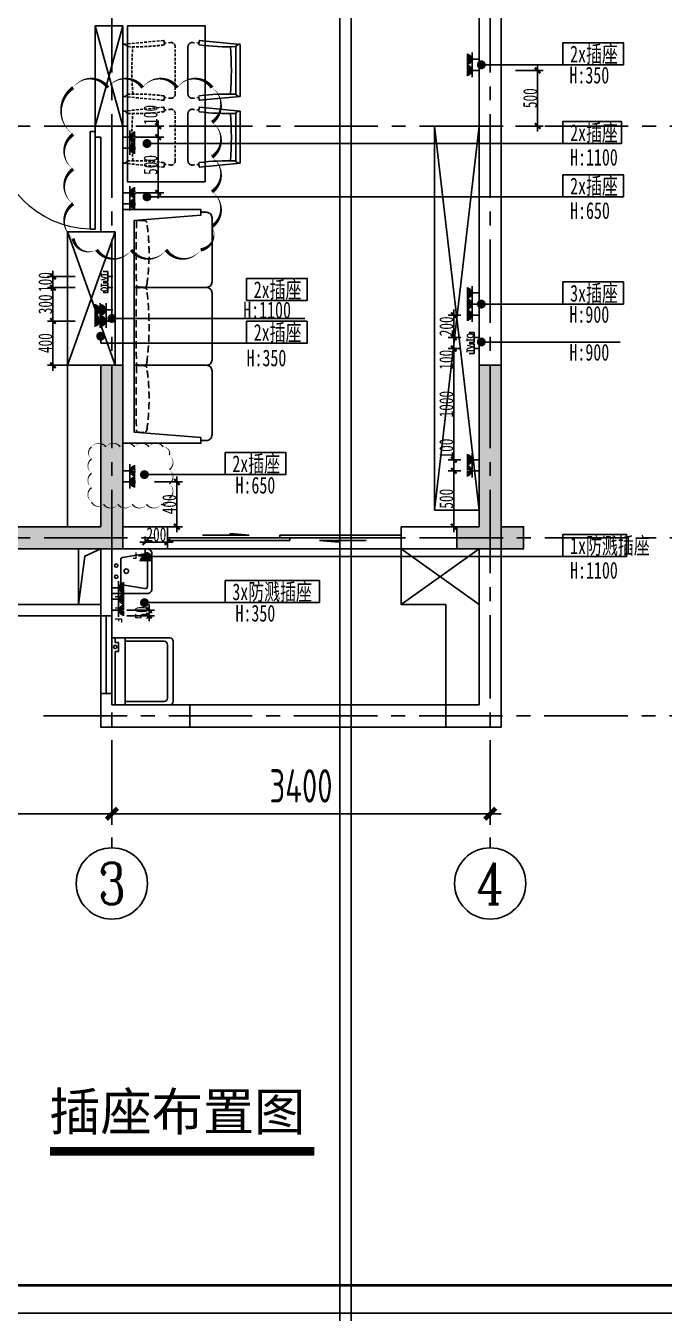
# Model space of a CAD drawing. Header units: millimetres. Extents: x -133666 to 880576, y -269375 to 86941.
# Drawn here: x 29100 to 34838, y -186999 to -175430 of the extents above; entities that cross this region are included whole.
import ezdxf
from ezdxf.enums import TextEntityAlignment as Align

# ---------------------------------------------------------------- set-up
doc = ezdxf.new("R2010")
doc.units = ezdxf.units.MM
doc.header["$LTSCALE"] = 1000
for name, pattern in [('CENTER', [50.8, 31.75, -6.35, 6.35, -6.35]), ('CENTER2', [1.125, 0.75, -0.125, 0.125, -0.125]), ('DASH', [0.35, 0.25, -0.1]), ('DASHED', [19.05, 12.7, -6.35]), ('TRATTEGGIATA2', [0.375, 0.25, -0.125])]:
    doc.linetypes.add(name, pattern=pattern)
doc.layers.get('0').update_dxf_attribs({"linetype": 'CONTINUOUS'})
doc.layers.get('Defpoints').update_dxf_attribs({"color": 6, "linetype": 'CONTINUOUS'})
for name, color, linetype in [('6#轴网(1-4)20181120$0$11 12 17 18 19 20 21 22-ZW$0$AXIS_轴号_A', 8, 'CONTINUOUS'), ('6#轴网(1-4)20181120$0$11 12 17 18 19 20 21 22-ZW$0$AXIS_轴文_A', 8, 'CONTINUOUS'), ('6#轴网(1-4)20181120$0$AXIS_TEXT', 8, 'CONTINUOUS'), ('A-FUR', 8, 'CONTINUOUS'), ('A-Lvtry', 5, 'CONTINUOUS'), ('A-洞口', 105, 'CONTINUOUS'), ('AE-FLOR', 151, 'CONTINUOUS'), ('AXIS', 253, 'CENTER'), ('BORDER', 7, 'CONTINUOUS'), ('DIM', 3, 'CONTINUOUS'), ('M-机电点位(布局空间)', 7, 'CONTINUOUS'), ('P-活动家具', 146, 'CONTINUOUS'), ('PUB_HATCH', 8, 'CONTINUOUS'), ('PUB_TEXT', 7, 'CONTINUOUS'), ('WALL', 2, 'CONTINUOUS'), ('WINDOW', 4, 'CONTINUOUS'), ('剪力墙', 6, 'CONTINUOUS'), ('家具', 8, 'CONTINUOUS'), ('栏杆', 142, 'CONTINUOUS')]:
    doc.layers.add(name, color=color, linetype=linetype)
doc.layers.add('S-ANNO-REVS', color=1, linetype='CONTINUOUS', true_color=0xff0000, plot=False)
doc.styles.add('6#轴网(1-4)20181120$0$11 12 17 18 19 20 21 22-ZW$0$_TCH_AXIS', font='COMPLEX', dxfattribs={"bigfont": 'GBCBIG'})
doc.styles.add('6#轴网(1-4)20181120$0$COMPLEX', font='COMPLEX')
doc.styles.add('DIM', font='', dxfattribs={"width": 0.7})
doc.styles.add('HZ', font='romans.shx', dxfattribs={"width": 0.9, "bigfont": 'bzhz.shx'})
doc.styles.add('ZZ', font='tssdeng.shx', dxfattribs={"width": 0.7, "bigfont": 'tssdchn.shx'})
doc.styles.add('黑体', font='simhei.ttf')
doc.styles.get('DIM').set_extended_font_data('SimSun')
doc.dimstyles.new('TSSD_100_100', dxfattribs={"dimtxt": 300, "dimasz": 100, "dimexe": 100, "dimexo": 250, "dimgap": 100, "dimtad": 1, "dimdec": 0, "dimzin": 0, "dimdsep": 46, "dimtxsty": 'ZZ', "dimblk": 'ARCHTICK', "dimcen": 0, "dimdle": 100, "dimclrd": 256, "dimclrt": 7, "dimadec": 0, "dimazin": 0, "dimtfac": 1, "dimtdec": 0, "dimtix": 1, "dimtmove": 2, "dimatfit": 3, "dimfxl": 0, "dimtolj": 1, "dimtzin": 0, "dimarcsym": 0})
doc.dimstyles.new('金螳螂1-50', dxfattribs={"dimscale": 50, "dimtxt": 2.5, "dimasz": 1, "dimexe": 1, "dimexo": 1, "dimgap": 0.1, "dimtad": 1, "dimdec": 0, "dimrnd": 5, "dimzin": 0, "dimdsep": 46, "dimtxsty": 'DIM', "dimblk": 'ARCHTICK', "dimcen": 2, "dimdle": 1, "dimclrd": 254, "dimclre": 254, "dimclrt": 30, "dimadec": 0, "dimazin": 0, "dimtfac": 1, "dimtdec": 0, "dimtix": 1, "dimtmove": 2, "dimatfit": 3, "dimldrblk": 'A', "dimfxl": 0, "dimtolj": 1, "dimtzin": 0, "dimarcsym": 0})

# ---------------------------------------------------------------- blocks, each defined once
blk = doc.blocks.new('6#轴网(1-4)20181120$0$_AXISO')
at = {"color": 8}
blk.add_circle((0, 0), 0.5, dxfattribs=at)
at = {"layer": '6#轴网(1-4)20181120$0$AXIS_TEXT', "color": 8, "style": '6#轴网(1-4)20181120$0$COMPLEX', "width": 1.041667}
blk.add_attdef('A', text='', height=0.56, dxfattribs=at).set_placement((-0.25, -0.28), (0.25, -0.28), align=Align.FIT)
blk = doc.blocks.new('_ArchTick')
at = {"color": 0, "linetype": 'ByBlock', "const_width": 0.4}
blk.add_lwpolyline([(-0.5, -0.5), (0.5, 0.5)], dxfattribs=at)
blk = doc.blocks.new('*D345')
at = {"layer": 'Defpoints', "color": 0}
for p in [(3400, -1600), (0, -1725), (3400, -2379)]:
    blk.add_point(p, dxfattribs=at)
at = {"layer": 'DIM', "color": 0, "lineweight": -2}
for p, q in [((3400, -1850), (3400, -2479)), ((0, -1975), (0, -2479))]:
    blk.add_line(p, q, dxfattribs=at)
at = {"layer": 'DIM', "lineweight": -2}
blk.add_line((-100, -2379), (3500, -2379), dxfattribs=at)
at = {"layer": 'DIM', "lineweight": -2, "xscale": 100, "yscale": 100, "zscale": 100, "rotation": 180}
blk.add_blockref('_ArchTick', (0, -2379), dxfattribs=at)
at = {"layer": 'DIM', "lineweight": -2, "xscale": 100, "yscale": 100, "zscale": 100}
blk.add_blockref('_ArchTick', (3400, -2379), dxfattribs=at)
at = {"layer": 'DIM', "color": 7, "insert": (1700, -2129), "char_height": 300, "attachment_point": 5, "style": 'ZZ'}
blk.add_mtext('\\A1;3400', dxfattribs=at)
blk = doc.blocks.new('*D346')
at = {"layer": 'Defpoints', "color": 0}
for p in [(3400, -1600), (6800, -1600), (6800, -2379)]:
    blk.add_point(p, dxfattribs=at)
at = {"layer": 'DIM', "color": 0, "lineweight": -2}
for p, q in [((3400, -1850), (3400, -2479)), ((6800, -1850), (6800, -2479))]:
    blk.add_line(p, q, dxfattribs=at)
at = {"layer": 'DIM', "lineweight": -2}
blk.add_line((3300, -2379), (6900, -2379), dxfattribs=at)
at = {"layer": 'DIM', "lineweight": -2, "xscale": 100, "yscale": 100, "zscale": 100, "rotation": 180}
blk.add_blockref('_ArchTick', (3400, -2379), dxfattribs=at)
at = {"layer": 'DIM', "lineweight": -2, "xscale": 100, "yscale": 100, "zscale": 100}
blk.add_blockref('_ArchTick', (6800, -2379), dxfattribs=at)
at = {"layer": 'DIM', "color": 7, "insert": (5100, -2129), "char_height": 300, "attachment_point": 5, "style": 'ZZ'}
blk.add_mtext('\\A1;3400', dxfattribs=at)
blk = doc.blocks.new('A$C68CA6050')
blk.add_wipeout([(0, 850), (2100, 850), (2100, 150), (2075, 150), (2075, 100), (2072, 83), (2060, 65), (2040, 52), (2025, 50), (1450, 50), (1437, 52), (1423, 58), (1415, 65), (1407, 74), (1403, 82), (1400, 100), (1398, 86), (1395, 79), (1391, 71), (1380, 60), (1364, 52), (1350, 50), (750, 50), (733, 53), (725, 57), (715, 65), (708, 73), (703, 82), (701, 89), (700, 100), (698, 86), (694, 77), (691, 71), (685, 65), (677, 58), (670, 54), (650, 50), (641, 50), (75, 50), (58, 53), (40, 65), (32, 75), (26, 89), (25, 100), (25, 150), (0, 150)]).translate(0, 0, 0).dxf.layer = 'P-活动家具'
at = {"layer": 'P-活动家具', "elevation": 0}
blk.add_lwpolyline([(1050, 50), (1043, 50), (750, 50, -0.414214), (700, 100, -0.414214), (650, 50), (75, 50, -0.414214), (25, 100), (25, 150), (0, 150), (0, 850), (1050, 850), (2100, 850), (2100, 150), (2075, 150), (2075, 100, -0.414214), (2025, 50), (1450, 50, -0.414214), (1400, 100, -0.414214), (1350, 50), (1057, 50)], format="xyb", close=True, dxfattribs=at)
for points in [[(0, 850), (2100, 850), (2100, 150), (2050, 150), (2000, 750), (100, 750), (50, 150), (0, 150), (0, 850)], [(700, 100), (700, 750)], [(1400, 100), (1400, 750)]]:
    blk.add_lwpolyline(points, dxfattribs=at)
at = {"layer": 'P-活动家具', "color": 251, "linetype": 'DASHED', "ltscale": 0.005, "elevation": 0}
for points in [[(103, 729, -0.008996), (692, 729, -0.12873), (695, 650, -0.310462), (679, 636, -0.072657), (116, 636, -0.310462), (101, 650, -0.12873), (103, 729, -0.746294)], [(1392, 729, 0.007743), (708, 729, 0.12873), (705, 650, 0.310462), (721, 636, 0.062134), (1379, 636, 0.310462), (1395, 650, 0.12873), (1392, 729, 0.746294)], [(1996, 729, 0.009023), (1409, 729, 0.12873), (1406, 650, 0.310462), (1422, 636, 0.072882), (1983, 636, 0.310462), (1999, 650, 0.12873), (1996, 729, 0.746294)]]:
    blk.add_lwpolyline(points, format="xyb", dxfattribs=at)
blk = doc.blocks.new('$DorLib2D$00000131')
at = {"color": 0, "linetype": 'Continuous'}
for p, q in [((0.15, 0.125), (0.2319, 0.1973)), ((0.2319, 0.1973), (0.2319, 0.125)), ((-0.5, 0.125), (-0.5, 0)), ((0.0192, 0.125), (-0.5, 0.125)), ((0.0192, 0), (0.0192, 0.125)), ((0.35, 0.125), (0.15, 0.125)), ((-0.5, 0), (0.0192, 0)), ((-0.024, 0), (0.5, 0)), ((-0.024, -0.125), (-0.024, 0)), ((0.5, 0), (0.5, -0.125)), ((-0.35, -0.125), (-0.15, -0.125)), ((-0.2319, -0.1973), (-0.2319, -0.125)), ((-0.15, -0.125), (-0.2319, -0.1973)), ((0.5, -0.125), (-0.024, -0.125))]:
    blk.add_line(p, q, dxfattribs=at)
blk = doc.blocks.new('$DorLib2D$00000001')
for p, q in [((0.45, 0.975), (0.5, 0.975)), ((0.45, 0), (0.45, 0.975)), ((0.5, 0), (0.5, 0.975)), ((0.5, 0), (0.45, 0))]:
    blk.add_line(p, q)
at = {"lineweight": 13}
blk.add_arc((0.475, 0), 0.975, 91.4693, 180, dxfattribs=at)
blk = doc.blocks.new('B20190310213323')
at = {"layer": 'PUB_HATCH'}
for points in [[(3400, 200), (3400, 1650), (3600, 1650), (3600, 0), (2500, 0), (2500, 200)], [(6600, 0), (6600, 200), (6800, 200), (6800, 1650), (7000, 1650), (7000, 200), (7200, 200), (7200, 0)]]:
    blk.add_hatch(color=256, dxfattribs=at).paths.add_polyline_path(points)
at = {"layer": 'A-洞口'}
blk.add_lwpolyline([(3200, 0), (3200, -500), (3400, -500), (3400, 0)], close=True, dxfattribs=at)
blk.add_lwpolyline([(3400, 0), (3257, -66), (3200, -500)], dxfattribs=at)
at = {"layer": 'AE-FLOR'}
for points in [[(3400, -600), (3400, -1300)], [(3500, -1300), (3500, -600)], [(6500, -1400), (4200, -1400)], [(6500, -1600), (4200, -1600)]]:
    blk.add_lwpolyline(points, dxfattribs=at)
at = {"layer": 'WALL'}
for p, q in [((3530, 2850), (3530, 1650)), ((3600, 2850), (3600, 1650))]:
    blk.add_line(p, q, dxfattribs=at)
for points in [[(7000, 100), (7000, 9000), (6700, 9000), (6700, 8800), (6800, 8800), (6800, 200), (6100, 200), (6100, 0), (6800, 0), (6800, -1400), (6500, -1400), (6500, -1600), (7000, -1600)], [(3500, -1400), (3500, -1300), (3400, -1300), (3400, -1600), (4200, -1600), (4200, -1400)]]:
    blk.add_lwpolyline(points, close=True, dxfattribs=at)
for points in [[(3400, 2850), (3400, 3700), (3350, 3700), (3350, 3800), (3600, 3800), (3600, 2850)], [(3530, 2850), (3400, 2850), (3400, 2850)], [(3600, 1650), (3600, 200), (4000, 200), (4000, 0), (3500, 0), (3500, -600), (3400, -600), (3400, 0), (2500, 0), (2500, 0), (2500, 200), (2500, 200), (2500, 200), (3400, 200), (3400, 1650)], [(3400, 1650), (3530, 1650)]]:
    blk.add_lwpolyline(points, dxfattribs=at)
at = {"layer": 'WINDOW'}
blk.add_line((6100, 0), (4000, 0), dxfattribs=at)
at = {"layer": '剪力墙', "elevation": 0}
blk.add_lwpolyline([(3400, 200), (3400, 1650), (3600, 1650), (3600, 0), (2500, 0), (2500, 200)], close=True, dxfattribs=at)
for points in [[(6600, 0), (6600, 200), (6800, 200), (6800, 1650), (7000, 1650), (7000, 200), (7200, 200), (7200, 0), (6600, 0), (7000, 0)], [(3600, 200), (3600, 200)]]:
    blk.add_lwpolyline(points, dxfattribs=at)
at = {"layer": '栏杆'}
for points in [[(3400, -500), (2200, -500)], [(3400, -600), (2200, -600)]]:
    blk.add_lwpolyline(points, dxfattribs=at)
at = {"layer": 'WINDOW', "xscale": -900, "yscale": 900, "zscale": -900, "rotation": 180}
blk.add_blockref('$DorLib2D$00000001', (2900, 3750), dxfattribs=at)
at = {"layer": 'WINDOW', "xscale": -2100, "yscale": 200, "zscale": 2100}
blk.add_blockref('$DorLib2D$00000131', (5050, 100), dxfattribs=at)
blk = doc.blocks.new('chair4')
at = {"linetype": 'DASH', "ltscale": 200}
for p, q in [((-426, 250), (-410, 249)), ((-470, 211), (-470, -211)), ((-426, -250), (-410, -249))]:
    blk.add_line(p, q, dxfattribs=at)
at = {"ltscale": 20}
for p, q in [((-389, 247), (-372, 245)), ((-365, 269), (0, 234)), ((0, 234), (0, -234)), ((-40, 214), (-40, -214)), ((-389, -247), (-372, -245)), ((-365, -269), (0, -234))]:
    blk.add_line(p, q, dxfattribs=at)
at = {"linetype": 'DASH', "ltscale": 200, "extrusion": (0, 0, -1)}
for centre, start_param, end_param in [((-430, 211), 3.926991, 5.586837), ((-430, -211), 2.267145, 3.926991)]:
    blk.add_ellipse(centre, major_axis=(28.3, 28.3), ratio=1, start_param=start_param, end_param=end_param, dxfattribs=at)
at = {"ltscale": 20, "extrusion": (0, 0, -1)}
for centre, major_axis, ratio, start_param, end_param in [((-366, 237), (5.66, -5.66), 1, 0.914477, 2.702691), ((-440, 264), (50.3, 50.3), 1, 0.774487, 1.131895), ((-365, 265), (2.83, 2.83), 1, 3.91608, 5.586837), ((-6, 198), (26.3, 26.3), 1, 4.375488, 5.671939), ((-125, 1886), (-1792, 85), 0.932857, 4.621064, 4.803714), ((-2033, -2), (-3, 2384), 0.819086, 1.481782, 1.659811), ((-366, -237), (5.66, 5.66), 1, 3.580494, 5.368708), ((-125, -1886), (1792, 85), 0.932857, 4.621064, 4.803714), ((-6, -198), (26.3, 26.3), 1, 2.182042, 3.478494), ((-440, -264), (50.3, -50.3), 1, -1.131895, -0.774487), ((-365, -265), (2.83, -2.83), 1, 0.696349, 2.367105)]:
    blk.add_ellipse(centre, major_axis=major_axis, ratio=ratio, start_param=start_param, end_param=end_param, dxfattribs=at)
blk = doc.blocks.new('222')
at = {"linetype": 'TRATTEGGIATA2', "ltscale": 0.1}
for p, q in [((131, 375), (166, 740)), ((669, 375), (634, 740)), ((731, 375), (766, 740)), ((1269, 375), (1234, 740)), ((153, 351), (155, 368)), ((647, 351), (645, 368)), ((753, 351), (755, 368)), ((1247, 351), (1245, 368)), ((150, 314), (151, 330)), ((189, 270), (611, 270)), ((650, 314), (649, 330)), ((750, 314), (751, 330)), ((789, 270), (1211, 270)), ((1250, 314), (1249, 330))]:
    blk.add_line(p, q, dxfattribs=at)
at = {"ltscale": 20}
for p, q in [((166, 740), (634, 740)), ((186, 700), (614, 700)), ((766, 740), (1234, 740)), ((786, 700), (1214, 700))]:
    blk.add_line(p, q, dxfattribs=at)
blk.add_lwpolyline([(0, 0), (1400, 0), (1400, 700), (0, 700)], close=True)
at = {"ltscale": 20, "extrusion": (0, 0, -1)}
for centre, start_param, end_param in [((202, 734), 4.375488, 5.671939), ((598, 734), 2.182042, 3.478494), ((802, 734), 4.375488, 5.671939), ((1198, 734), 2.182042, 3.478494)]:
    blk.add_ellipse(centre, major_axis=(-26.3, 26.3), ratio=1, start_param=start_param, end_param=end_param, dxfattribs=at)
at = {"linetype": 'TRATTEGGIATA2', "ltscale": 0.1, "extrusion": (0, 0, -1)}
for centre, major_axis, ratio, start_param, end_param in [((-1486, 615), (85, 1792), 0.932857, 1.479471, 1.662121), ((2286, 615), (-85, 1792), 0.932857, 4.621064, 4.803714), ((-886, 615), (85, 1792), 0.932857, 1.479471, 1.662121), ((2886, 615), (-85, 1792), 0.932857, 4.621064, 4.803714), ((402, -1293), (2384, 3), 0.819086, 4.623375, 4.801403), ((1002, -1293), (2384, 3), 0.819086, 4.623375, 4.801403), ((135, 375), (-2.83, 2.83), 1, 3.91608, 5.586837), ((136, 300), (-50.3, 50.3), 1, 0.774487, 1.131895), ((163, 374), (5.66, 5.66), 1, 0.914477, 2.702691), ((637, 374), (-5.66, 5.66), 1, 3.580494, 5.368708), ((664, 300), (50.3, 50.3), 1, -1.131895, -0.774487), ((665, 375), (2.83, 2.83), 1, 0.696349, 2.367105), ((735, 375), (-2.83, 2.83), 1, 3.91608, 5.586837), ((736, 300), (-50.3, 50.3), 1, 0.774487, 1.131895), ((763, 374), (5.66, 5.66), 1, 0.914477, 2.702691), ((1237, 374), (-5.66, 5.66), 1, 3.580494, 5.368708), ((1264, 300), (50.3, 50.3), 1, -1.131895, -0.774487), ((1265, 375), (2.83, 2.83), 1, 0.696349, 2.367105), ((189, 310), (-28.3, 28.3), 1, 3.926991, 5.586837), ((611, 310), (-28.3, 28.3), 1, 2.267145, 3.926991), ((789, 310), (-28.3, 28.3), 1, 3.926991, 5.586837), ((1211, 310), (-28.3, 28.3), 1, 2.267145, 3.926991)]:
    blk.add_ellipse(centre, major_axis=major_axis, ratio=ratio, start_param=start_param, end_param=end_param, dxfattribs=at)
at = {"xscale": -1, "rotation": 90}
for p in [(400, -314), (1000, -314)]:
    blk.add_blockref('chair4', p, dxfattribs=at)
blk = doc.blocks.new('__附着_A10-SGT-95户型_TEN24QEP_设计区$0$A-Toilet-9')
for p, q in [((-300, 0), (-300, 520)), ((-270, 550), (270, 550)), ((-270, 120), (-270, 470)), ((-240, 500), (240, 500)), ((270, 120), (270, 470)), ((300, 0), (300, 520)), ((-300, 120), (300, 120)), ((-300, 30), (180, 30)), ((-300, 0), (300, 0)), ((180, 60), (260, 60)), ((180, 30), (180, 60)), ((260, 30), (260, 60)), ((260, 30), (300, 30))]:
    blk.add_line(p, q)
blk.add_circle((220, 30), 15)
for centre, start, end in [((-270, 520), 90, 180), ((-240, 470), 90, 180), ((240, 470), 0, 90), ((270, 520), 0, 90)]:
    blk.add_arc(centre, 30, start, end)
blk = doc.blocks.new('__附着_A10-SGT-95户型_TEN24QEP_设计区$0$A-Kitchen-9')
at = {"ltscale": 0.6}
blk.add_line((400, -320), (400, 0), dxfattribs=at)
blk.add_lwpolyline([(400, 0), (0, 0), (0, -320, 0.414214), (40, -360), (360, -360, 0.414214), (400, -320)], format="xyb", dxfattribs=at)
blk.add_lwpolyline([(400, 0), (0, 0), (0, -320, 0.414214), (40, -360), (360, -360, 0.414214), (400, -320)], format="xyb", dxfattribs=at)
blk.add_lwpolyline([(323, -97), (356, -297, -0.463455), (336, -320), (64, -320, -0.463455), (44, -297), (77, -97, -0.366629), (97, -80), (303, -80, -0.366629)], format="xyb", close=True, dxfattribs=at)
blk.add_lwpolyline([(323, -97), (356, -297, -0.463455), (336, -320), (64, -320, -0.463455), (44, -297), (77, -97, -0.366629), (97, -80), (303, -80, -0.366629)], format="xyb", close=True, dxfattribs=at)
for centre, radius in [((150, -40), 15), ((200, -130), 20), ((250, -40), 15)]:
    blk.add_circle(centre, radius, dxfattribs=at)
blk = doc.blocks.new('B20190319225928')
at = {"layer": 'BORDER'}
blk.add_lwpolyline([(0, 0), (0, 29700), (42000, 29700), (42000, 0)], close=True, dxfattribs=at)
at = {"layer": 'BORDER', "const_width": 50}
blk.add_lwpolyline([(2500, 500), (2500, 29200), (41500, 29200), (41500, 500)], close=True, dxfattribs=at)
blk = doc.blocks.new('墙面安装电脑信息插座')
at = {"linetype": 'Continuous'}
for p, q in [((-40, 80), (-40, 40)), ((-40, 40), (40, 40)), ((0, 40), (0, 0)), ((40, 80), (40, 40))]:
    blk.add_line(p, q, dxfattribs=at)
at = {"style": 'HZ', "width": 0.8}
blk.add_text('TO', height=50, dxfattribs=at).set_placement((0, 70), align=Align.MIDDLE)
blk = doc.blocks.new('墙面安装电视插座')
at = {"linetype": 'Continuous'}
for p, q in [((-40, 80), (-40, 40)), ((-40, 40), (40, 40)), ((0, 40), (0, 0)), ((40, 80), (40, 40))]:
    blk.add_line(p, q, dxfattribs=at)
at = {"style": 'HZ', "width": 0.8}
blk.add_text('TV', height=50, dxfattribs=at).set_placement((0, 70), align=Align.MIDDLE)
blk = doc.blocks.new('二极 三极单相插座  暗装')
for p, q in [((-54, 55), (54, 55)), ((0, 55), (0, 0))]:
    blk.add_line(p, q)
at = {"const_width": 47.2}
blk.add_lwpolyline([(24, 101, -0.414214), (0, 78, -0.414214), (-24, 101, -0.414214)], format="xyb", dxfattribs=at)
blk = doc.blocks.new('墙面防潮插座 暗装')
for p, q in [((-54, 55), (54, 55)), ((0, 55), (0, 0))]:
    blk.add_line(p, q)
at = {"const_width": 47.2}
blk.add_lwpolyline([(24, 101, -0.414214), (0, 78, -0.414214), (-24, 101, -0.414214)], format="xyb", dxfattribs=at)
at = {"style": 'HZ', "width": 0.9}
blk.add_text('F', height=50, dxfattribs=at).set_placement((83, 53), align=Align.MIDDLE)
blk = doc.blocks.new('*D841')
at = {"layer": 'Defpoints', "color": 0}
for p in [(29974, -179529), (30458, -179529), (29974, -179931)]:
    blk.add_point(p, dxfattribs=at)
at = {"layer": 'DIM', "color": 254, "lineweight": -2}
for p, q in [((30258, -179529), (30508, -179529)), ((30458, -179981), (30458, -179479)), ((30258, -179931), (30508, -179931))]:
    blk.add_line(p, q, dxfattribs=at)
at = {"layer": 'DIM', "color": 254, "lineweight": -2, "xscale": 50, "yscale": 50, "zscale": 50}
for p, rotation in [((30458, -179529), 90), ((30458, -179931), 270)]:
    blk.add_blockref('_ArchTick', p, dxfattribs=dict(at, rotation=rotation))
at = {"layer": 'DIM', "color": 30, "insert": (30390, -179730), "char_height": 125, "attachment_point": 5, "rotation": 90, "style": 'DIM'}
blk.add_mtext('\\A1;400', dxfattribs=at)
blk = doc.blocks.new('A')
for p, q in [((-0.37, 0), (-2.13, 0)), ((-1.44, 1.15), (-1.09, 1.44)), ((-1.44, 1.15), (-0.37, 0)), ((-1.44, -1.15), (-0.37, 0)), ((-1.09, 1.44), (0, 0)), ((-1.09, -1.44), (0, 0)), ((-1.44, -1.15), (-1.09, -1.44))]:
    blk.add_line(p, q)
for points in [[(-1.44, 1.15), (-1.09, 1.44), (-0.37, 0), (0, 0)], [(-1.44, -1.15), (-1.09, -1.44), (-0.37, 0), (0, 0)]]:
    blk.add_solid(points)
blk = doc.blocks.new('*D842')
at = {"layer": 'Defpoints', "color": 0}
for p in [(32947, -179429), (33061, -179429), (32974, -179931)]:
    blk.add_point(p, dxfattribs=at)
at = {"layer": 'DIM', "color": 254, "lineweight": -2}
for p, q in [((32947, -179981), (32947, -179379)), ((33011, -179429), (32897, -179429)), ((32947, -179931), (32897, -179931))]:
    blk.add_line(p, q, dxfattribs=at)
at = {"layer": 'DIM', "color": 254, "lineweight": -2, "xscale": 50, "yscale": 50, "zscale": 50}
for p, rotation in [((32947, -179429), 90), ((32947, -179931), 270)]:
    blk.add_blockref('_ArchTick', p, dxfattribs=dict(at, rotation=rotation))
at = {"layer": 'DIM', "color": 30, "insert": (32880, -179680), "char_height": 125, "attachment_point": 5, "rotation": 90, "style": 'DIM'}
blk.add_mtext('\\A1;500', dxfattribs=at)
blk = doc.blocks.new('*D843')
at = {"layer": 'Defpoints', "color": 0}
for p in [(32947, -179329), (33061, -179329), (33061, -179429)]:
    blk.add_point(p, dxfattribs=at)
at = {"layer": 'DIM', "color": 254, "lineweight": -2}
for p, q in [((32947, -179479), (32947, -179279)), ((33011, -179329), (32897, -179329)), ((33011, -179429), (32897, -179429))]:
    blk.add_line(p, q, dxfattribs=at)
at = {"layer": 'DIM', "color": 254, "lineweight": -2, "xscale": 50, "yscale": 50, "zscale": 50}
for p, rotation in [((32947, -179329), 90), ((32947, -179429), 270)]:
    blk.add_blockref('_ArchTick', p, dxfattribs=dict(at, rotation=rotation))
at = {"layer": 'DIM', "color": 30, "insert": (32880, -179229), "char_height": 125, "attachment_point": 5, "rotation": 90, "style": 'DIM'}
blk.add_mtext('\\A1;100', dxfattribs=at)
blk = doc.blocks.new('*D844')
at = {"layer": 'Defpoints', "color": 0}
for p in [(32947, -178331), (33061, -178331), (33061, -179329)]:
    blk.add_point(p, dxfattribs=at)
at = {"layer": 'DIM', "color": 254, "lineweight": -2}
for p, q in [((33011, -178331), (32897, -178331)), ((32947, -179379), (32947, -178281)), ((33011, -179329), (32897, -179329))]:
    blk.add_line(p, q, dxfattribs=at)
at = {"layer": 'DIM', "color": 254, "lineweight": -2, "xscale": 50, "yscale": 50, "zscale": 50}
for p, rotation in [((32947, -178331), 90), ((32947, -179329), 270)]:
    blk.add_blockref('_ArchTick', p, dxfattribs=dict(at, rotation=rotation))
at = {"layer": 'DIM', "color": 30, "insert": (32880, -178830), "char_height": 125, "attachment_point": 5, "rotation": 90, "style": 'DIM'}
blk.add_mtext('\\A1;1000', dxfattribs=at)
blk = doc.blocks.new('*D845')
at = {"layer": 'Defpoints', "color": 0}
for p in [(32947, -178231), (33061, -178231), (33061, -178331)]:
    blk.add_point(p, dxfattribs=at)
at = {"layer": 'DIM', "color": 254, "lineweight": -2}
for p, q in [((33011, -178231), (32897, -178231)), ((32947, -178381), (32947, -178181)), ((33011, -178331), (32897, -178331))]:
    blk.add_line(p, q, dxfattribs=at)
at = {"layer": 'DIM', "color": 254, "lineweight": -2, "xscale": 50, "yscale": 50, "zscale": 50}
for p, rotation in [((32947, -178231), 90), ((32947, -178331), 270)]:
    blk.add_blockref('_ArchTick', p, dxfattribs=dict(at, rotation=rotation))
at = {"layer": 'DIM', "color": 30, "insert": (32880, -178431), "char_height": 125, "attachment_point": 5, "rotation": 90, "style": 'DIM'}
blk.add_mtext('\\A1;100', dxfattribs=at)
blk = doc.blocks.new('*D846')
at = {"layer": 'Defpoints', "color": 0}
for p in [(32947, -178031), (33061, -178031), (33061, -178231)]:
    blk.add_point(p, dxfattribs=at)
at = {"layer": 'DIM', "color": 254, "lineweight": -2}
for p, q in [((33011, -178031), (32897, -178031)), ((32947, -178281), (32947, -177981)), ((33011, -178231), (32897, -178231))]:
    blk.add_line(p, q, dxfattribs=at)
at = {"layer": 'DIM', "color": 254, "lineweight": -2, "xscale": 50, "yscale": 50, "zscale": 50}
for p, rotation in [((32947, -178031), 90), ((32947, -178231), 270)]:
    blk.add_blockref('_ArchTick', p, dxfattribs=dict(at, rotation=rotation))
at = {"layer": 'DIM', "color": 30, "insert": (32880, -178131), "char_height": 125, "attachment_point": 5, "rotation": 90, "style": 'DIM'}
blk.add_mtext('\\A1;200', dxfattribs=at)
blk = doc.blocks.new('*D1182')
at = {"layer": 'Defpoints', "color": 0}
for p in [(29974, -176331), (30004, -176431), (30290, -176431)]:
    blk.add_point(p, dxfattribs=at)
at = {"layer": 'DIM', "color": 254, "lineweight": -2}
for p, q in [((30290, -176281), (30290, -176481)), ((30090, -176331), (30340, -176331)), ((30090, -176431), (30340, -176431))]:
    blk.add_line(p, q, dxfattribs=at)
at = {"layer": 'DIM', "color": 254, "lineweight": -2, "xscale": 50, "yscale": 50, "zscale": 50}
for p, rotation in [((30290, -176331), 90), ((30290, -176431), 270)]:
    blk.add_blockref('_ArchTick', p, dxfattribs=dict(at, rotation=rotation))
at = {"layer": 'DIM', "color": 30, "insert": (30222, -176231), "char_height": 125, "attachment_point": 5, "rotation": 90, "style": 'DIM'}
blk.add_mtext('\\A1;100', dxfattribs=at)
blk = doc.blocks.new('*D1225')
at = {"layer": 'Defpoints', "color": 0}
for p in [(30004, -176431), (30004, -176931), (30290, -176931)]:
    blk.add_point(p, dxfattribs=at)
at = {"layer": 'DIM', "color": 254, "lineweight": -2}
for p, q in [((30290, -176381), (30290, -176981)), ((30090, -176431), (30340, -176431)), ((30090, -176931), (30340, -176931))]:
    blk.add_line(p, q, dxfattribs=at)
at = {"layer": 'DIM', "color": 254, "lineweight": -2, "xscale": 50, "yscale": 50, "zscale": 50}
for p, rotation in [((30290, -176431), 90), ((30290, -176931), 270)]:
    blk.add_blockref('_ArchTick', p, dxfattribs=dict(at, rotation=rotation))
at = {"layer": 'DIM', "color": 30, "insert": (30222, -176681), "char_height": 125, "attachment_point": 5, "rotation": 90, "style": 'DIM'}
blk.add_mtext('\\A1;500', dxfattribs=at)
blk = doc.blocks.new('*D1187')
at = {"layer": 'Defpoints', "color": 0}
for p in [(33174, -175831), (33700, -175831), (33174, -176331)]:
    blk.add_point(p, dxfattribs=at)
at = {"layer": 'DIM', "color": 254, "lineweight": -2}
for p, q in [((33500, -175831), (33750, -175831)), ((33700, -176381), (33700, -175781)), ((33500, -176331), (33750, -176331))]:
    blk.add_line(p, q, dxfattribs=at)
at = {"layer": 'DIM', "color": 254, "lineweight": -2, "xscale": 50, "yscale": 50, "zscale": 50}
for p, rotation in [((33700, -175831), 90), ((33700, -176331), 270)]:
    blk.add_blockref('_ArchTick', p, dxfattribs=dict(at, rotation=rotation))
at = {"layer": 'DIM', "color": 30, "insert": (33633, -176081), "char_height": 125, "attachment_point": 5, "rotation": 90, "style": 'DIM'}
blk.add_mtext('\\A1;500', dxfattribs=at)
blk = doc.blocks.new('*D1188')
at = {"layer": 'Defpoints', "color": 0}
for p in [(29874, -180681), (30208, -180681), (29874, -180731)]:
    blk.add_point(p, dxfattribs=at)
at = {"layer": 'DIM', "color": 254, "lineweight": -2}
for p, q in [((30008, -180681), (30258, -180681)), ((30208, -180681), (30208, -180631)), ((30208, -180731), (30208, -180681)), ((30008, -180731), (30258, -180731)), ((30208, -180731), (30208, -180781))]:
    blk.add_line(p, q, dxfattribs=at)
at = {"layer": 'DIM', "color": 254, "lineweight": -2, "xscale": 50, "yscale": 50, "zscale": 50}
for p, rotation in [((30208, -180681), 270), ((30208, -180731), 90)]:
    blk.add_blockref('_ArchTick', p, dxfattribs=dict(at, rotation=rotation))
at = {"layer": 'DIM', "color": 30, "insert": (30141, -180706), "char_height": 125, "attachment_point": 5, "rotation": 90, "style": 'DIM'}
blk.add_mtext('\\A1;50', dxfattribs=at)
blk = doc.blocks.new('*D1189')
at = {"layer": 'Defpoints', "color": 0}
for p in [(30374, -180069), (30174, -180131), (30374, -180131)]:
    blk.add_point(p, dxfattribs=at)
at = {"layer": 'DIM', "color": 254, "lineweight": -2}
for p, q in [((30124, -180069), (30424, -180069)), ((30174, -180081), (30174, -180019)), ((30374, -180081), (30374, -180019))]:
    blk.add_line(p, q, dxfattribs=at)
at = {"layer": 'DIM', "color": 254, "lineweight": -2, "xscale": 50, "yscale": 50, "zscale": 50, "rotation": 180}
blk.add_blockref('_ArchTick', (30174, -180069), dxfattribs=at)
at = {"layer": 'DIM', "color": 254, "lineweight": -2, "xscale": 50, "yscale": 50, "zscale": 50}
blk.add_blockref('_ArchTick', (30374, -180069), dxfattribs=at)
at = {"layer": 'DIM', "color": 30, "insert": (30274, -180001), "char_height": 125, "attachment_point": 5, "style": 'DIM'}
blk.add_mtext('\\A1;200', dxfattribs=at)
blk = doc.blocks.new('*D1192')
at = {"layer": 'Defpoints', "color": 0}
for p in [(29345, -178083), (29774, -178083), (29774, -178481)]:
    blk.add_point(p, dxfattribs=at)
at = {"layer": 'DIM', "color": 254, "lineweight": -2}
for p, q in [((29345, -178531), (29345, -178033)), ((29545, -178083), (29295, -178083)), ((29545, -178481), (29295, -178481))]:
    blk.add_line(p, q, dxfattribs=at)
at = {"layer": 'DIM', "color": 254, "lineweight": -2, "xscale": 50, "yscale": 50, "zscale": 50}
for p, rotation in [((29345, -178083), 90), ((29345, -178481), 270)]:
    blk.add_blockref('_ArchTick', p, dxfattribs=dict(at, rotation=rotation))
at = {"layer": 'DIM', "color": 30, "insert": (29277, -178282), "char_height": 125, "attachment_point": 5, "rotation": 90, "style": 'DIM'}
blk.add_mtext('\\A1;400', dxfattribs=at)
blk = doc.blocks.new('*D1193')
at = {"layer": 'Defpoints', "color": 0}
for p in [(29345, -177783), (29853, -177783), (29853, -178083)]:
    blk.add_point(p, dxfattribs=at)
at = {"layer": 'DIM', "color": 254, "lineweight": -2}
for p, q in [((29545, -177783), (29295, -177783)), ((29345, -178133), (29345, -177733)), ((29545, -178083), (29295, -178083))]:
    blk.add_line(p, q, dxfattribs=at)
at = {"layer": 'DIM', "color": 254, "lineweight": -2, "xscale": 50, "yscale": 50, "zscale": 50}
for p, rotation in [((29345, -177783), 90), ((29345, -178083), 270)]:
    blk.add_blockref('_ArchTick', p, dxfattribs=dict(at, rotation=rotation))
at = {"layer": 'DIM', "color": 30, "insert": (29277, -177933), "char_height": 125, "attachment_point": 5, "rotation": 90, "style": 'DIM'}
blk.add_mtext('\\A1;300', dxfattribs=at)
blk = doc.blocks.new('*D1194')
at = {"layer": 'Defpoints', "color": 0}
for p in [(29345, -177683), (29853, -177683), (29853, -177783)]:
    blk.add_point(p, dxfattribs=at)
at = {"layer": 'DIM', "color": 254, "lineweight": -2}
for p, q in [((29545, -177683), (29295, -177683)), ((29345, -177683), (29345, -177633)), ((29345, -177783), (29345, -177683)), ((29545, -177783), (29295, -177783)), ((29345, -177783), (29345, -177833))]:
    blk.add_line(p, q, dxfattribs=at)
at = {"layer": 'DIM', "color": 254, "lineweight": -2, "xscale": 50, "yscale": 50, "zscale": 50}
for p, rotation in [((29345, -177683), 270), ((29345, -177783), 90)]:
    blk.add_blockref('_ArchTick', p, dxfattribs=dict(at, rotation=rotation))
at = {"layer": 'DIM', "color": 30, "insert": (29277, -177733), "char_height": 125, "attachment_point": 5, "rotation": 90, "style": 'DIM'}
blk.add_mtext('\\A1;100', dxfattribs=at)
blk = doc.blocks.new('B20190222125856')
at = {"layer": 'AXIS', "linetype": 'CENTER2'}
for p, q in [((3400, 11781), (3400, -2685.7)), ((6800, 11781), (6800, -2685.7)), ((-2834.7, 3800), (9118.1, 3800)), ((-2834.7, 100), (9118.1, 100)), ((2786.3, -1500), (9118.1, -1500))]:
    blk.add_line(p, q, dxfattribs=at)
at = {"layer": '6#轴网(1-4)20181120$0$11 12 17 18 19 20 21 22-ZW$0$AXIS_轴号_A'}
ref = blk.add_blockref('6#轴网(1-4)20181120$0$_AXISO', (3400, -3005.7), dxfattribs=dict(at, xscale=640, yscale=640, zscale=640))
ref.add_attrib('A', '3', dxfattribs={"layer": '6#轴网(1-4)20181120$0$11 12 17 18 19 20 21 22-ZW$0$AXIS_轴文_A', "height": 372.8, "style": '6#轴网(1-4)20181120$0$11 12 17 18 19 20 21 22-ZW$0$_TCH_AXIS'}).set_placement((3275.7, -3192.1), (3524.3, -3192.1), align=Align.FIT)
ref = blk.add_blockref('6#轴网(1-4)20181120$0$_AXISO', (6800, -3005.7), dxfattribs=dict(at, xscale=640, yscale=640, zscale=640))
ref.add_attrib('A', '4', dxfattribs={"layer": '6#轴网(1-4)20181120$0$11 12 17 18 19 20 21 22-ZW$0$AXIS_轴文_A', "height": 372.8, "style": '6#轴网(1-4)20181120$0$11 12 17 18 19 20 21 22-ZW$0$_TCH_AXIS', "width": 0.875}).set_placement((6675.7, -3192.1), (6924.3, -3192.1), align=Align.FIT)
at = {"layer": 'DIM'}
for base, p1, p2, picture, middle in [((3400, -2379.1), (0, -1724.9), (3400, -1600), '*D345', (1700, -2129.1)), ((6800, -2379.1), (3400, -1600), (6800, -1600), '*D346', (5100, -2129.1))]:
    dim = blk.add_linear_dim(base=base, p1=p1, p2=p2, dimstyle='TSSD_100_100', dxfattribs=at)
    dim.commit()
    dim.dimension.update_dxf_attribs({"geometry": picture, "text_midpoint": middle})

msp = doc.modelspace()

# ---------------------------------------------------------------- linework, layer by layer
at = {"layer": 'A-FUR'}
for p, q in [((32774, -176331.2), (33174, -179781.2)), ((33174, -176331.2), (32774, -179781.2))]:
    msp.add_line(p, q, dxfattribs=at)
msp.add_lwpolyline([(32774, -176331.2), (33174, -176331.2), (33174, -179781.2), (32774, -179781.2)], close=True, dxfattribs=at)
at = {"layer": '栏杆'}
msp.add_lwpolyline([(29824, -180731.2), (29824, -181431.2)], dxfattribs=at)

# ---------------------------------------------------------------- block references
at = {"layer": 'DIM'}
msp.add_blockref('B20190222125856', (26474, -180131.2), dxfattribs=at)

# ---------------------------------------------------------------- texts
at = {"layer": 'PUB_TEXT', "style": '黑体'}
msp.add_text('插座布置图', height=337.59, dxfattribs=at).set_placement((29310.9, -185355.9))

# ---------------------------------------------------------------- next in the draw order: block references
at = {"layer": 'P-活动家具', "rotation": 90}
msp.add_blockref('A$C68CA6050', (30824, -179181.2, 0), dxfattribs=at)

# ---------------------------------------------------------------- next in the draw order: block references
at = {"layer": 'WALL'}
msp.add_blockref('B20190310213323', (26374, -180131.2), dxfattribs=at)

# ---------------------------------------------------------------- next in the draw order: linework, layer by layer
at = {"layer": 'A-FUR'}
for p, q in [((29724, -176331.2), (29974, -175431.2)), ((29724, -175431.2), (29974, -176331.2)), ((33174, -180131.2), (32474, -180631.2)), ((32474, -180131.2), (33174, -180631.2))]:
    msp.add_line(p, q, dxfattribs=at)
for p in [(31924, -60536.6), (32024, -60536.6)]:
    msp.add_xline(p, (0, 1), dxfattribs=at)
for points in [[(29974, -176331.2), (29974, -175431.2), (29724, -175431.2), (29724, -176331.2)], [(32474, -180131.2), (32474, -180631.2), (32874, -180631.2), (32874, -181531.2), (33174, -181531.2), (33174, -180131.2)]]:
    msp.add_lwpolyline(points, close=True, dxfattribs=at)
at = {"layer": 'PUB_TEXT'}
for p, q in [((34440.8, -175781.1), (33194, -175781.1)), ((33927.8, -176488.4), (30189.3, -176488.4)), ((33927.8, -176967.4), (30189.3, -176967.4)), ((34440.8, -177931.2), (33194, -177931.2)), ((31609.3, -178060.3), (29874, -178060.3)), ((29774.1, -178217.6), (29774.1, -178283.3)), ((31455, -178283.3), (29774.1, -178283.3)), ((34440.8, -178271.7), (33194, -178271.7)), ((31355.6, -179463.2), (30166.9, -179463.2)), ((33927.8, -180199.4), (30189.3, -180199.4)), ((31355.6, -180613.7), (30166.9, -180613.7))]:
    msp.add_line(p, q, dxfattribs=at)
for points in [[(33927.8, -175781.1), (33927.8, -175582.2), (34471.5, -175582.2), (34471.5, -175781.1)], [(33927.8, -176488.4), (33927.8, -176289.5), (34452.6, -176289.5), (34452.6, -176488.4)], [(33927.8, -176967.4), (33927.8, -176768.5), (34471.5, -176768.5), (34471.5, -176967.4)], [(31084.6, -177898.8), (31084.6, -177699.9), (31628.2, -177699.9), (31628.2, -177898.8)], [(33927.8, -177931.2), (33927.8, -177732.4), (34471.5, -177732.4), (34471.5, -177931.2)], [(31084.6, -178283.3), (31084.6, -178084.5), (31628.2, -178084.5), (31628.2, -178283.3)], [(30892.4, -179463.2), (30892.4, -179264.3), (31436, -179264.3), (31436, -179463.2)], [(33927.8, -180199.4), (33927.8, -180000.6), (34498.9, -180000.6), (34498.9, -180199.4)], [(30892.4, -180613.7), (30892.4, -180414.8), (31738.6, -180414.8), (31738.6, -180613.7)]]:
    msp.add_lwpolyline(points, close=True, dxfattribs=at)
at = {"layer": 'PUB_TEXT', "const_width": 40}
for points in [[(33194, -175801.1, -1), (33194, -175761.1, -1)], [(30189.3, -176508.4, -1), (30189.3, -176468.4, -1)], [(30189.3, -176987.4, -1), (30189.3, -176947.4, -1)], [(33194, -177951.2, -1), (33194, -177911.2, -1)], [(29874, -178080.3, -1), (29874, -178040.3, -1)], [(29773.7, -178239.9, -1), (29773.7, -178199.9, -1)], [(33194, -178291.7, -1), (33194, -178251.7, -1)], [(30166.9, -179483.2, -1), (30166.9, -179443.2, -1)], [(30189.3, -180219.4, -1), (30189.3, -180179.4, -1)], [(30166.9, -180633.7, -1), (30166.9, -180593.7, -1)]]:
    msp.add_lwpolyline(points, format="xyb", close=True, dxfattribs=at)
at = {"layer": 'PUB_TEXT', "const_width": 80}
msp.add_lwpolyline([(29319.2, -185543.8), (31693.7, -185543.8)], dxfattribs=at)
at = {"layer": 'S-ANNO-REVS'}
for points in [[(29526.7, -175986.3, 0, 31.2, -0.5205671), (29838.5, -175986.3, 0, 31.2, -0.5205671), (30150.3, -175986.3, 0, 31.2, -0.5205671), (30462.1, -175986.3, 0, 31.2, -0.5205671), (30774, -175986.3, 0, 31.2, -0.5205671), (30774, -176298.1, 0, 31.2, -0.5205671), (30774, -176609.9, 0, 31.2, -0.5205671), (30774, -176921.8, 0, 31.2, -0.5205671), (30774, -177233.6, 0, 31.2, -0.5205671), (30672.3, -177443.7, 0, 31.2, -0.5205671), (30360.4, -177443.7, 0, 31.2, -0.5205671), (30048.6, -177443.7, 0, 31.2, -0.5205671), (29736.8, -177443.7, 0, 31.2, -0.5205671), (29526.7, -177342, 0, 31.2, -0.5205671), (29526.7, -177030.2, 0, 31.2, -0.5205671), (29526.7, -176718.4, 0, 31.2, -0.5205671), (29526.7, -176406.6, 0, 31.2, -0.5205671)], [(29691.9, -179214.8, 0, 12.9, -0.5205671), (29820.7, -179214.8, 0, 12.9, -0.5205671), (29949.6, -179214.8, 0, 12.9, -0.5205671), (30078.4, -179214.8, 0, 12.9, -0.5205671), (30207.3, -179214.8, 0, 12.9, -0.5205671), (30336.1, -179214.8, 0, 12.9, -0.5205671), (30390, -179289.7, 0, 12.9, -0.5205671), (30390, -179418.6, 0, 12.9, -0.5205671), (30390, -179547.4, 0, 12.9, -0.5205671), (30390, -179676.3, 0, 12.9, -0.5205671), (30315.1, -179730.2, 0, 12.9, -0.5205671), (30186.2, -179730.2, 0, 12.9, -0.5205671), (30057.4, -179730.2, 0, 12.9, -0.5205671), (29928.5, -179730.2, 0, 12.9, -0.5205671), (29799.7, -179730.2, 0, 12.9, -0.5205671), (29691.9, -179709.2, 0, 12.9, -0.5205671), (29691.9, -179580.3, 0, 12.9, -0.5205671), (29691.9, -179451.5, 0, 12.9, -0.5205671), (29691.9, -179322.6, 0, 12.9, -0.5205671)]]:
    msp.add_lwpolyline(points, format="xyseb", close=True, dxfattribs=at)
at = {"layer": '家具', "ltscale": 0.2}
for p, q in [((29474, -177281.2), (29904, -178481.2)), ((29904, -177281.2), (29474, -178481.2))]:
    msp.add_line(p, q, dxfattribs=at)
for points in [[(29904, -177281.2), (29474, -177281.2), (29474, -178481.2), (29904, -178481.2)], [(29474, -179931.2), (29774, -179931.2), (29774, -178481.2), (29474, -178481.2)]]:
    msp.add_lwpolyline(points, close=True, dxfattribs=at)

# ---------------------------------------------------------------- next in the draw order: block references
at = {"layer": 'A-FUR', "rotation": 90}
msp.add_blockref('222', (30714, -176831.2), dxfattribs=at)
at = {"layer": 'A-Lvtry', "rotation": 90}
msp.add_blockref('__附着_A10-SGT-95户型_TEN24QEP_设计区$0$A-Kitchen-9', (29874, -180531.2), dxfattribs=at)
at = {"layer": 'A-Lvtry', "extrusion": (0, 0, -1), "zscale": -1, "rotation": 90}
msp.add_blockref('__附着_A10-SGT-95户型_TEN24QEP_设计区$0$A-Toilet-9', (-29874, -181231.2), dxfattribs=at)
at = {"layer": 'M-机电点位(布局空间)', "color": 7, "yscale": 1.111111111124046}
for name, p, xscale, zscale, rotation in [('二极 三极单相插座  暗装', (33174, -175731.2), -1.111111111124046, 1.111111111111111, 90), ('二极 三极单相插座  暗装', (33174, -175831.2), -1.111111111124046, 1.111111111111111, 90), ('二极 三极单相插座  暗装', (29974, -176431.2), 1.111111111124046, 1.111111111124046, 270), ('二极 三极单相插座  暗装', (29974, -176531.2), 1.111111111124046, 1.111111111124046, 270), ('二极 三极单相插座  暗装', (29974, -176931.1), 1.111111111124046, 1.111111111124046, 270), ('二极 三极单相插座  暗装', (29974, -177031.1), 1.111111111124046, 1.111111111124046, 270), ('墙面安装电视插座', (29883.6, -177683.3), -1.111111111124046, 1.111111111111111, 90), ('墙面安装电脑信息插座', (29883.6, -177783.3), -1.111111111124046, 1.111111111111111, 90), ('二极 三极单相插座  暗装', (33174, -177831.2), 1.111111111124046, 1.111111111124046, 90), ('二极 三极单相插座  暗装', (33174, -177931.2), 1.111111111124046, 1.111111111124046, 90), ('二极 三极单相插座  暗装', (29829.2, -177983.3), -1.111111111124046, 1.111111111111111, 90), ('二极 三极单相插座  暗装', (29829.2, -178083.3), -1.111111111124046, 1.111111111111111, 90), ('二极 三极单相插座  暗装', (29883.6, -177983.3), -1.111111111124046, 1.111111111111111, 90), ('二极 三极单相插座  暗装', (29883.6, -178083.3), -1.111111111124046, 1.111111111111111, 90), ('二极 三极单相插座  暗装', (33174, -178031.2), 1.111111111124046, 1.111111111124046, 90), ('墙面安装电脑信息插座', (33174, -178231.2), 1.111111111124046, 1.111111111124046, 90), ('墙面安装电视插座', (33174, -178331.2), 1.111111111124046, 1.111111111124046, 90), ('二极 三极单相插座  暗装', (33174, -179329.2), 1.111111111124046, 1.111111111124046, 90), ('二极 三极单相插座  暗装', (29974, -179429.2), -1.111111111124046, 1.111111111111111, 270), ('二极 三极单相插座  暗装', (33174, -179429.2), 1.111111111124046, 1.111111111124046, 90), ('二极 三极单相插座  暗装', (29974, -179529.2), -1.111111111124046, 1.111111111111111, 270), ('墙面防潮插座 暗装', (30174, -180131.2), 1.111111111124046, 1.111111111124046, 180), ('墙面防潮插座 暗装', (29874, -180481.2), 1.111111111124046, 1.111111111124046, 270), ('墙面防潮插座 暗装', (29874, -180581.2), 1.111111111124046, 1.111111111124046, 270), ('墙面防潮插座 暗装', (29874, -180681.2), 1.111111111124046, 1.111111111124046, 270)]:
    msp.add_blockref(name, p, dxfattribs=dict(at, xscale=xscale, zscale=zscale, rotation=rotation))
at = {"layer": 'WALL', "xscale": 0.5, "yscale": 0.5, "zscale": 0.5, "rotation": 270}
msp.add_blockref('B20190319225928', (22353.8, -165998.5), dxfattribs=at)

# ---------------------------------------------------------------- next in the draw order: texts
at = {"layer": 'PUB_TEXT', "style": '黑体', "width": 0.7}
for s, p in [('2x插座', (33992.1, -175758.3)), ('H:350', (33986.4, -175948.2)), ('2x插座', (33992.1, -176465.6)), ('H:1100', (33992.1, -176686.3)), ('2x插座', (33992.1, -176944.7)), ('H:650', (33992.1, -177165.3)), ('2x插座', (31148.9, -177876)), ('3x插座', (33992.1, -177908.5)), ('H:1100', (31055, -178058.3)), ('H:900', (33986.4, -178098.3)), ('2x插座', (31148.9, -178260.6)), ('H:350', (31084.6, -178489.5)), ('H:900', (33986.4, -178438.8)), ('2x插座', (30956.7, -179440.5)), ('H:650', (30985.2, -179632.8)), ('1x防溅插座', (33992.1, -180176.7)), ('H:1100', (33992.1, -180397.4)), ('3x防溅插座', (30956.7, -180590.9)), ('H:350', (30985.2, -180783.3))]:
    msp.add_text(s, height=150, dxfattribs=at).set_placement(p)

# ---------------------------------------------------------------- next in the draw order: dimensions: what is measured, and where the dimension line sits
at = {"layer": 'DIM'}
for base, p1, p2, picture, middle in [((33700, -175831.2), (33174, -176331.2), (33174, -175831.2), '*D1187', (33632.5, -176081.2)), ((30289.8, -176931.1), (30004.2, -176431.2), (30004.2, -176931.1), '*D1225', (30222.3, -176681.2)), ((29344.9, -177683.3), (29853.3, -177783.3), (29853.3, -177683.3), '*D1194', (29277.4, -177733.3)), ((29344.9, -177783.3), (29853.3, -178083.3), (29853.3, -177783.3), '*D1193', (29277.4, -177933.3)), ((29344.9, -178083.3), (29774, -178481.2), (29774, -178083.3), '*D1192', (29277.4, -178282.3)), ((32947, -178031.2), (33061.3, -178231.2), (33061.3, -178031.2), '*D846', (32879.5, -178131.2)), ((32947, -178331.2), (33061.3, -179329.2), (33061.3, -178331.2), '*D844', (32879.5, -178830.2)), ((32947, -179429.2), (32974, -179931.2), (33061.3, -179429.2), '*D842', (32879.5, -179680.2)), ((30457.5, -179529.2), (29974, -179931.2), (29974, -179529.2), '*D841', (30390, -179730.2)), ((30208.1, -180681.2), (29874, -180731.2), (29874, -180681.2), '*D1188', (30140.6, -180706.2))]:
    dim = msp.add_linear_dim(base=base, p1=p1, p2=p2, angle=90, dimstyle='金螳螂1-50', dxfattribs=at)
    dim.commit()
    dim.dimension.update_dxf_attribs({"geometry": picture, "text_midpoint": middle})
for base, p1, p2, picture, middle in [((30289.8, -176431.2), (29974, -176331.2), (30004.2, -176431.2), '*D1182', (30222.3, -176231)), ((32947, -178231.2), (33061.3, -178331.2), (33061.3, -178231.2), '*D845', (32879.5, -178431.5)), ((32947, -179329.2), (33061.3, -179429.2), (33061.3, -179329.2), '*D843', (32879.5, -179228.9))]:
    dim = msp.add_linear_dim(base=base, p1=p1, p2=p2, angle=90, dimstyle='金螳螂1-50', dxfattribs=at)
    dim.commit()
    dim.dimension.update_dxf_attribs({"geometry": picture, "text_midpoint": middle, "dimtype": 128})
dim = msp.add_linear_dim(base=(30374, -180068.6), p1=(30174, -180131.2), p2=(30374, -180131.2), dimstyle='金螳螂1-50', dxfattribs=at)
dim.commit()
dim.dimension.update_dxf_attribs({"geometry": '*D1189', "text_midpoint": (30274, -180001.1)})

doc.saveas('drawing.dxf')
